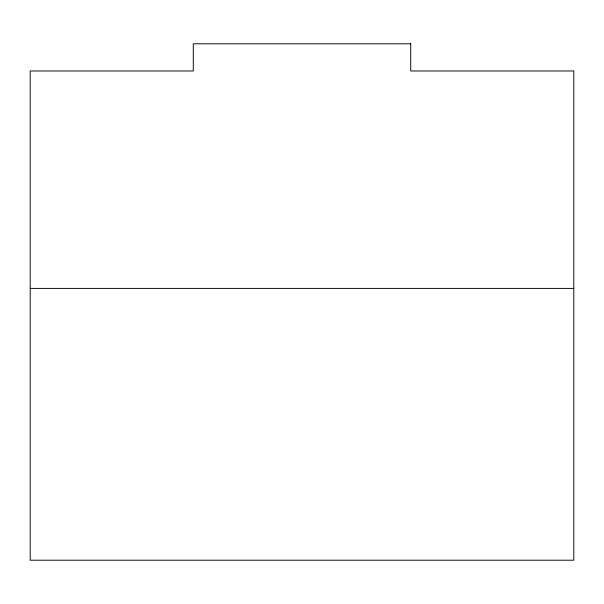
<?xml version="1.0" encoding="UTF-8"?>
<svg xmlns="http://www.w3.org/2000/svg" width="604" height="604" viewBox="0 0 604 604"><rect width="100%" height="100%" fill="white"/><g stroke="black" fill="none" stroke-linecap="round" stroke-linejoin="round"><path stroke-width="0.91" d="M30.2 288.41L573.8 288.41M410.72 43.79L193.28 43.79L193.28 70.97L30.2 70.97L30.2 560.21L573.8 560.21L573.8 70.97L410.72 70.97L410.72 43.79"/></g></svg>
